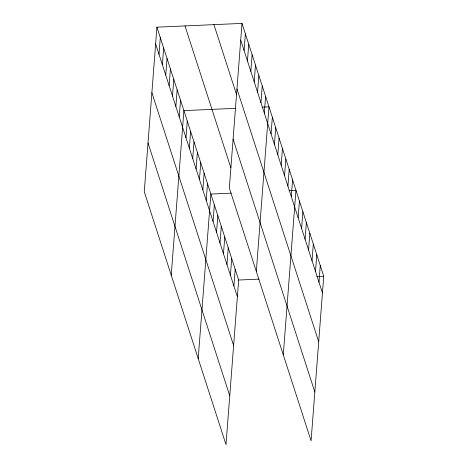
<?xml version="1.0" encoding="UTF-8"?>
<svg xmlns="http://www.w3.org/2000/svg" width="468" height="468" viewBox="0 0 468 468"><rect width="100%" height="100%" fill="white"/><g stroke="black" fill="none" stroke-linecap="round" stroke-linejoin="round"><path stroke-width="0.7" d="M156.92 27.173L144.261 191.745L225.997 444.6L238.662 280.034L156.92 27.173L242.003 23.4L323.739 276.255L311.08 440.827L229.338 187.966L242.003 23.4M159.009 54.311L160.296 37.604M162.378 64.742L163.665 48.034M165.754 75.172L167.035 58.465M169.124 85.603L170.41 68.895M172.493 96.034L173.78 79.326M175.869 106.464L177.15 89.757M179.238 116.895L180.525 100.187M171.229 275.184L183.895 110.618L235.837 108.313M185.983 137.756L187.264 121.048M189.353 148.186L190.64 131.479M192.722 158.617L194.009 141.909M196.098 169.047L197.385 152.34M199.467 179.478L200.754 162.77M202.837 189.909L204.124 173.201M206.212 200.339L207.499 183.631M198.204 358.628L210.869 194.062L231.227 193.155M213.057 221.516L214.344 204.809M216.532 232.263L217.819 215.555M220.007 243.003L221.288 226.301M223.476 253.75L224.763 237.048M226.951 264.496L228.238 247.794M244.091 50.538L245.372 33.831M230.426 275.243L231.713 258.541M247.461 60.969L248.748 44.261M233.901 285.989L235.188 269.287M250.83 71.399L252.117 54.692M254.206 81.83L255.487 65.122M257.575 92.254L258.863 75.553M260.945 102.685L262.232 85.983M264.321 113.116L265.608 96.414M256.312 271.411L268.977 106.844L262.659 107.125M271.066 133.977L272.347 117.275M274.435 144.407L275.722 127.706M277.805 154.838L279.092 138.136M281.18 165.268L282.461 148.567M284.55 175.699L285.837 158.997M287.919 186.129L289.206 169.422M291.295 196.56L292.576 179.852M283.286 354.855L295.951 190.283L288.931 190.599M298.139 217.737L299.426 201.029M301.614 228.483L302.895 211.776M305.089 239.23L306.37 222.522M308.558 249.976L309.845 233.269M312.033 260.723L313.32 244.015M315.508 271.469L316.795 254.762M318.983 282.216L320.27 265.508M238.662 280.034L259.015 279.127M316.719 276.57L323.739 276.255M240.716 40.108L322.458 292.962M236.966 88.902L318.702 341.757M213.929 24.646L236.627 94.875M233.093 139.172L314.835 392.032M185 25.927L230.853 167.784M155.633 43.881L237.375 296.735M151.884 92.676L233.62 345.53M148.011 142.951L229.753 395.805"/></g></svg>
